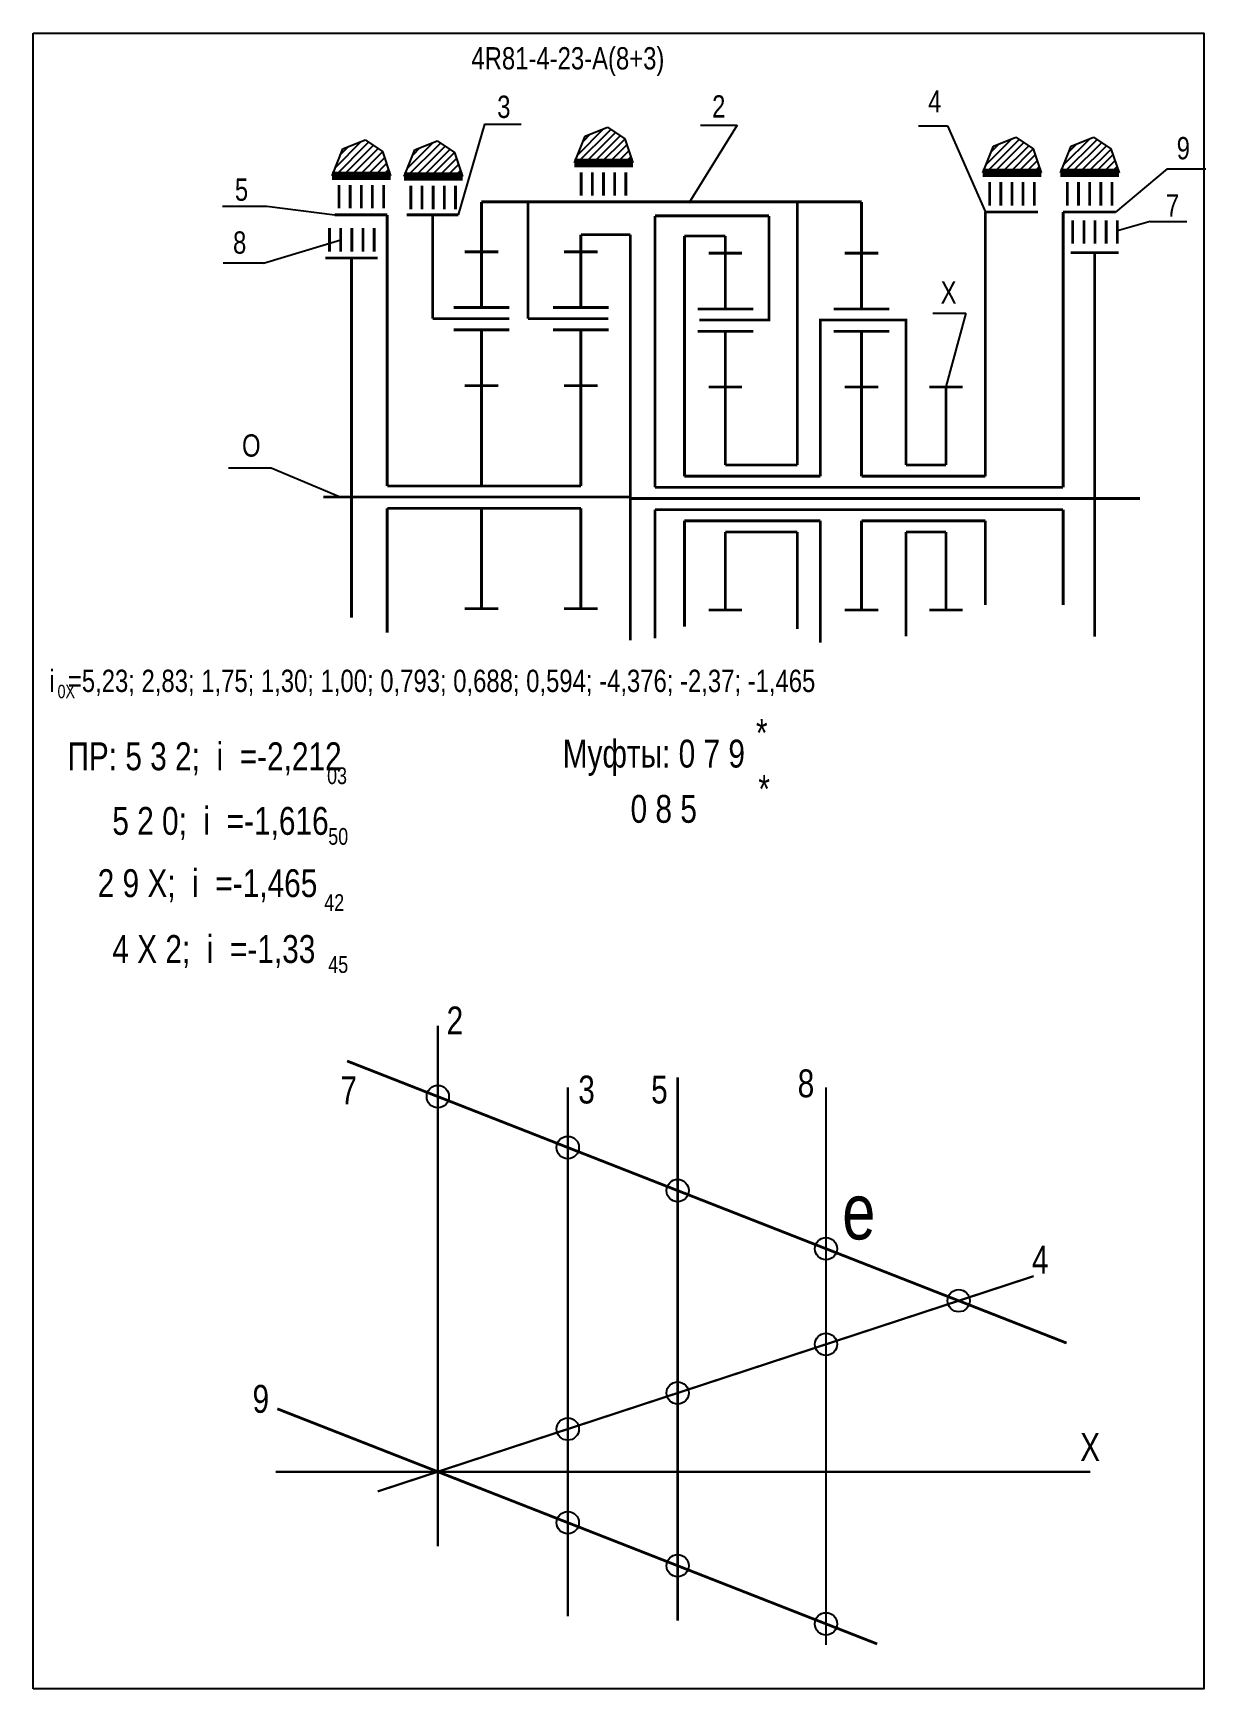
# Model space of a CAD drawing. Extents: x -352 to -142, y 153 to 450.
import ezdxf

# ---------------------------------------------------------------- set-up
doc = ezdxf.new("R2010")
doc.units = 0
doc.header["$LTSCALE"] = 15
doc.layers.get('0').update_dxf_attribs({"linetype": 'CONTINUOUS'})
doc.layers.add('DIM', color=92, linetype='CONTINUOUS')
doc.layers.add('MAIN', color=5, linetype='CONTINUOUS')
doc.styles.add('AMK', font='amk.shx', dxfattribs={"width": 0.8})

msp = doc.modelspace()

# ---------------------------------------------------------------- hatches: boundary and pattern name
at = {"layer": 'DIM'}
h = msp.add_hatch(dxfattribs=at)
h.set_pattern_fill('_USER', color=0, angle=45, style=0, pattern_type=0)
h.set_pattern_definition([(45, (-46.5616, -1.4102), (-0.7071068, 0.7071068), [])])
h.paths.add_polyline_path([(-296.86, 429.11), (-298.8, 424.29), (-288.31, 424.29), (-289.75, 428.61), (-292.87, 430.73)])
h = msp.add_hatch(dxfattribs=at)
h.set_pattern_fill('_USER', color=0, angle=45, style=0, pattern_type=0)
h.set_pattern_definition([(45, (-3.1103, 0.8762), (-0.7071068, 0.7071068), [])])
h.paths.add_polyline_path([(-253.41, 431.39), (-255.35, 426.57), (-244.85, 426.57), (-246.3, 430.9), (-249.42, 433.01)])
h = msp.add_hatch(dxfattribs=at)
h.set_pattern_fill('_USER', color=0, angle=45, style=0, pattern_type=0)
h.set_pattern_definition([(45, (70.148, -0.9065), (-0.7071068, 0.7071068), [])])
h.paths.add_polyline_path([(-180.15, 429.61), (-182.09, 424.79), (-171.6, 424.79), (-173.04, 429.11), (-176.16, 431.23)])
h = msp.add_hatch(dxfattribs=at)
h.set_pattern_fill('_USER', color=0, angle=45, style=0, pattern_type=0)
h.set_pattern_definition([(45, (84.0906, -0.9065), (-0.7071068, 0.7071068), [])])
h.paths.add_polyline_path([(-166.21, 429.61), (-168.15, 424.79), (-157.65, 424.79), (-159.1, 429.11), (-162.22, 431.23)])
h = msp.add_hatch(dxfattribs=at)
h.set_pattern_fill('_USER', color=0, angle=45, style=0, pattern_type=0)
h.set_pattern_definition([(45, (-33.662, -1.5655), (-0.7071068, 0.7071068), [])])
h.paths.add_polyline_path([(-283.96, 428.95), (-285.9, 424.13), (-275.41, 424.13), (-276.85, 428.46), (-279.97, 430.57)])

# ---------------------------------------------------------------- linework, layer by layer
at = {"const_width": 0.4}
for points in [[(-279.84, 271.84), (-279.84, 178.43)], [(-256.53, 260.74), (-256.53, 165.87)], [(-210.22, 260.74), (-210.22, 160.71)], [(-290.64, 188.28), (-172.97, 226.9)]]:
    msp.add_lwpolyline(points, dxfattribs=at)
at = {"layer": 'DIM', "color": 0}
for p, q in [((-296.86, 429.11), (-292.87, 430.73)), ((-292.87, 430.73), (-289.75, 428.61)), ((-271.44, 433.51), (-276.17, 417.28)), ((-271.44, 433.51), (-264.87, 433.51)), ((-255.35, 426.57), (-253.41, 431.39)), ((-253.41, 431.39), (-249.42, 433.01)), ((-249.42, 433.01), (-246.3, 430.9)), ((-246.3, 430.9), (-244.85, 426.57)), ((-226.17, 433.34), (-234.81, 419.35)), ((-232.74, 433.34), (-226.17, 433.34)), ((-193.62, 433.21), (-188.43, 433.21)), ((-188.43, 433.21), (-181.63, 417.77)), ((-180.15, 429.61), (-176.16, 431.23)), ((-176.16, 431.23), (-173.04, 429.11)), ((-166.21, 429.61), (-162.22, 431.23)), ((-162.22, 431.23), (-159.1, 429.11)), ((-298.8, 424.29), (-296.86, 429.11)), ((-289.75, 428.61), (-288.31, 424.29)), ((-285.9, 424.13), (-283.96, 428.95)), ((-283.96, 428.95), (-279.97, 430.57)), ((-279.97, 430.57), (-276.85, 428.46)), ((-276.85, 428.46), (-275.41, 424.13)), ((-182.09, 424.79), (-180.15, 429.61)), ((-173.04, 429.11), (-171.6, 424.79)), ((-168.15, 424.79), (-166.21, 429.61)), ((-159.1, 429.11), (-157.65, 424.79)), ((-254.1, 426.39), (-247.18, 426.39)), ((-148.99, 425.52), (-158.27, 417.77)), ((-148.99, 425.52), (-142.07, 425.52)), ((-180.84, 424.6), (-173.93, 424.6)), ((-166.9, 424.6), (-159.98, 424.6)), ((-318.46, 418.82), (-310.51, 418.82)), ((-310.51, 418.82), (-298.34, 417.27)), ((-152.07, 416.08), (-157.95, 414.38)), ((-152.07, 416.08), (-145.5, 416.08)), ((-311.09, 408.61), (-297.26, 412.8)), ((-311.09, 408.61), (-318.35, 408.61)), ((-191.03, 399.62), (-185.12, 399.62)), ((-185.12, 399.62), (-188.7, 386.39)), ((-309.76, 371.82), (-317.37, 371.82)), ((-297.36, 366.64), (-309.76, 371.82))]:
    msp.add_line(p, q, dxfattribs=at)
for points, const_width in [([(-272.01, 419.6), (-250.27, 419.6)], 0.5), ([(-263.65, 398.64), (-263.65, 419.6)], 0.5), ([(-250.27, 419.6), (-203.84, 419.6)], 0.5), ([(-215.35, 372.39), (-215.35, 419.6)], 0.5), ([(-288.92, 417.27), (-288.92, 368.64)], 0.5), ([(-285.4, 417.28), (-276.17, 417.28)], 0.5), ([(-280.78, 417.28), (-280.67, 417.28)], 0.5), ([(-280.78, 417.28), (-280.78, 398.64)], 0.5), ([(-240.87, 417.09), (-220.45, 417.09)], 0.5), ([(-240.87, 368.39), (-240.87, 417.09)], 0.5), ([(-223.63, 398.39), (-220.45, 398.39), (-220.45, 417.09)], 0.5), ([(-181.63, 370.39), (-181.63, 417.77)], 0.5), ([(-167.68, 368.39), (-167.68, 417.77)], 0.5), ([(-254.18, 413.73), (-245.32, 413.73)], 0.5), ([(-245.32, 413.73), (-245.32, 340.94)], 0.5), ([(-235.6, 413.47), (-235.6, 370.39)], 0.5), ([(-228.26, 413.47), (-235.6, 413.47)], 0.5), ([(-166.33, 410.47), (-157.74, 410.47)], 0.5), ([(-162.04, 410.47), (-162.04, 341.61)], 0.5), ([(-295.32, 345.03), (-295.32, 409.51)], 0.5), ([(-208.63, 398.39), (-211.24, 398.39), (-211.24, 370.39)], 0.5), ([(-198.64, 398.39), (-198.64, 398.39), (-195.88, 398.39), (-195.88, 372.39)], 0.5), ([(-228.26, 372.39), (-215.35, 372.39)], 0.5), ([(-195.88, 372.39), (-188.7, 372.39)], 0.5), ([(-288.92, 368.64), (-254.18, 368.64)], 0.5), ([(-240.87, 368.39), (-167.68, 368.39)], 0.5), ([(-235.6, 370.39), (-211.24, 370.39)], 0.5), ([(-203.84, 370.39), (-181.63, 370.39)], 0.5), ([(-300.4, 366.64), (-254.18, 366.64)], 0.5), ([(-254.18, 366.64), (-245.32, 366.64)], 0.5), ([(-245.32, 366.39), (-207.46, 366.39)], 0.5), ([(-228.26, 366.39), (-212.29, 366.39)], 0.5), ([(-222.85, 366.39), (-201.19, 366.39)], 0.5), ([(-222.85, 366.39), (-153.91, 366.39)], 0.5), ([(-288.92, 364.64), (-254.18, 364.64)], 0.5), ([(-288.92, 364.64), (-288.92, 342.31)], 0.5), ([(-240.87, 364.39), (-167.68, 364.39)], 0.5), ([(-240.87, 341.33), (-240.87, 364.39)], 0.5), ([(-235.6, 362.39), (-211.24, 362.39)], 0.5), ([(-235.6, 362.39), (-235.6, 343.42)], 0.5), ([(-211.24, 362.39), (-211.24, 340.5)], 0.5), ([(-203.84, 362.39), (-181.63, 362.39)], 0.5), ([(-181.63, 347.26), (-181.63, 362.39)], 0.5), ([(-167.68, 347.26), (-167.68, 364.39)], 0.5), ([(-228.26, 360.39), (-215.35, 360.39)], 0.5), ([(-215.35, 342.97), (-215.35, 360.39)], 0.5), ([(-195.88, 360.39), (-195.88, 341.66)], 0.5), ([(-195.88, 360.39), (-188.7, 360.39)], 0.5), ([(-167.06, 214.9), (-296.11, 265.49)], 0.5), ([(-236.83, 262.55), (-236.83, 165.08)], 0.5), ([(-201.04, 160.93), (-308.62, 203.1)], 0.5), ([(-308.9, 191.82), (-162.8, 191.82)], 0.4)]:
    msp.add_lwpolyline(points, dxfattribs=dict(at, const_width=const_width))
msp.add_lwpolyline([(-228.26, 366.39, 0.5, 0.5, 0), (-215.35, 366.39, 0.5, 0.5, 0)], format="xyseb", dxfattribs=at)
for centre in [(-279.84, 259.11), (-256.53, 249.97), (-236.83, 242.25), (-210.22, 231.82), (-186.41, 222.49), (-210.22, 214.67), (-236.83, 205.94), (-256.53, 199.47), (-256.53, 182.68), (-236.83, 174.96), (-210.22, 164.53)]:
    msp.add_circle(centre, 2, dxfattribs=at)
at = {"layer": 'MAIN'}
for points in [[(-352.43, 152.87), (-352.43, 449.87)], [(-352.43, 449.87), (-142.43, 449.87), (-142.43, 152.87), (-352.43, 152.87)]]:
    msp.add_lwpolyline(points, dxfattribs=at)
at = {"layer": 'MAIN', "color": 0}
for points, const_width in [([(-298.8, 424.29), (-288.31, 424.29)], 1.5), ([(-285.9, 424.13), (-275.41, 424.13)], 1.5), ([(-255.35, 426.57), (-244.85, 426.57)], 1.5), ([(-246.12, 424.92), (-246.12, 420.73)], 0.5), ([(-182.09, 424.79), (-171.6, 424.79)], 1.5), ([(-168.15, 424.79), (-157.65, 424.79)], 1.5), ([(-289.57, 422.64), (-289.57, 418.44)], 0.5), ([(-276.67, 422.48), (-276.67, 418.28)], 0.5), ([(-172.86, 423.14), (-172.86, 418.94)], 0.5), ([(-158.92, 423.14), (-158.92, 418.94)], 0.5), ([(-272.01, 410.64), (-272.01, 419.6)], 0.5), ([(-203.84, 400.39), (-203.84, 419.6)], 0.5), ([(-298.34, 417.27), (-288.92, 417.27)], 0.5), ([(-181.63, 417.77), (-172.21, 417.77)], 0.5), ([(-167.68, 417.77), (-158.27, 417.77)], 0.5), ([(-157.95, 416.3), (-157.95, 412.11)], 0.5), ([(-291.26, 414.88), (-291.26, 410.68)], 0.5), ([(-254.18, 410.64), (-254.18, 413.73)], 0.5), ([(-228.26, 410.39), (-228.26, 413.47)], 0.5), ([(-272.01, 410.64), (-275.01, 410.64)], 0.5), ([(-272.01, 400.64), (-272.01, 410.64)], 0.5), ([(-272.01, 410.64), (-269.01, 410.64)], 0.5), ([(-254.18, 410.64), (-257.18, 410.64)], 0.5), ([(-254.18, 400.64), (-254.18, 410.64)], 0.5), ([(-254.18, 410.64), (-251.18, 410.64)], 0.5), ([(-228.26, 410.39), (-231.26, 410.39)], 0.5), ([(-228.26, 400.39), (-228.26, 410.39)], 0.5), ([(-228.26, 410.39), (-225.26, 410.39)], 0.5), ([(-203.84, 410.39), (-206.84, 410.39)], 0.5), ([(-203.84, 410.39), (-200.84, 410.39)], 0.5), ([(-300.03, 409.51), (-290.61, 409.51)], 0.5), ([(-267.01, 398.64), (-280.78, 398.64)], 0.5), ([(-249.25, 398.64), (-263.65, 398.64)], 0.5), ([(-223.63, 398.39), (-232.95, 398.39)], 0.5), ([(-198.64, 398.39), (-208.63, 398.39)], 0.5), ([(-272.01, 396.64), (-277.01, 396.64)], 0.5), ([(-272.01, 386.64), (-272.01, 396.64), (-267.01, 396.64)], 0.5), ([(-254.18, 396.64), (-259.18, 396.64)], 0.5), ([(-254.18, 386.64), (-254.18, 396.64), (-249.18, 396.64)], 0.5), ([(-228.26, 396.39), (-233.26, 396.39)], 0.5), ([(-228.26, 386.39), (-228.26, 396.39), (-223.26, 396.39)], 0.5), ([(-203.84, 396.39), (-208.84, 396.39)], 0.5), ([(-203.84, 386.39), (-203.84, 396.39), (-198.84, 396.39)], 0.5), ([(-272.01, 386.64), (-275.01, 386.64)], 0.5), ([(-272.01, 368.64), (-272.01, 386.64)], 0.5), ([(-272.01, 386.64), (-269.01, 386.64)], 0.5), ([(-254.18, 386.64), (-257.18, 386.64)], 0.5), ([(-254.18, 368.64), (-254.18, 386.64)], 0.5), ([(-254.18, 386.64), (-251.18, 386.64)], 0.5), ([(-228.26, 386.39), (-231.26, 386.39)], 0.5), ([(-228.26, 372.39), (-228.26, 386.39)], 0.5), ([(-228.26, 386.39), (-225.26, 386.39)], 0.5), ([(-203.84, 386.39), (-206.84, 386.39)], 0.5), ([(-203.84, 370.39), (-203.84, 386.39)], 0.5), ([(-203.84, 386.39), (-200.84, 386.39)], 0.5), ([(-188.7, 386.39), (-191.7, 386.39)], 0.5), ([(-188.7, 372.39), (-188.7, 386.39)], 0.5), ([(-188.7, 386.39), (-185.7, 386.39)], 0.5), ([(-272.01, 364.64), (-272.01, 346.64)], 0.5), ([(-254.18, 364.64), (-254.18, 346.64)], 0.5), ([(-203.84, 362.39), (-203.84, 346.39)], 0.5), ([(-228.26, 360.39), (-228.26, 346.39)], 0.5), ([(-188.7, 360.39), (-188.7, 346.39)], 0.5), ([(-272.01, 346.64), (-275.01, 346.64)], 0.5), ([(-272.01, 346.64), (-269.01, 346.64)], 0.5), ([(-254.18, 346.64), (-257.18, 346.64)], 0.5), ([(-254.18, 346.64), (-251.18, 346.64)], 0.5), ([(-228.26, 346.39), (-231.26, 346.39)], 0.5), ([(-228.26, 346.39), (-225.26, 346.39)], 0.5), ([(-203.84, 346.39), (-206.84, 346.39)], 0.5), ([(-203.84, 346.39), (-200.84, 346.39)], 0.5), ([(-188.7, 346.39), (-191.7, 346.39)], 0.5), ([(-188.7, 346.39), (-185.7, 346.39)], 0.5)]:
    msp.add_lwpolyline(points, dxfattribs=dict(at, const_width=const_width))
for points in [[(-254.12, 424.92, 0.5, 0.5, 0), (-254.12, 420.73, 0.5, 0.5, 0)], [(-252.12, 424.92, 0.5, 0.5, 0), (-252.12, 420.73, 0.5, 0.5, 0)], [(-250.12, 424.92, 0.5, 0.5, 0), (-250.12, 420.73, 0.5, 0.5, 0)], [(-248.12, 424.92, 0.5, 0.5, 0), (-248.12, 420.73, 0.5, 0.5, 0)], [(-297.57, 422.64, 0.5, 0.5, 0), (-297.57, 418.44, 0.5, 0.5, 0)], [(-295.57, 422.64, 0.5, 0.5, 0), (-295.57, 418.44, 0.5, 0.5, 0)], [(-293.57, 422.64, 0.5, 0.5, 0), (-293.57, 418.44, 0.5, 0.5, 0)], [(-291.57, 422.64, 0.5, 0.5, 0), (-291.57, 418.44, 0.5, 0.5, 0)], [(-284.67, 422.48, 0.5, 0.5, 0), (-284.67, 418.28, 0.5, 0.5, 0)], [(-282.67, 422.48, 0.5, 0.5, 0), (-282.67, 418.28, 0.5, 0.5, 0)], [(-280.67, 422.48, 0.5, 0.5, 0), (-280.67, 418.28, 0.5, 0.5, 0)], [(-278.67, 422.48, 0.5, 0.5, 0), (-278.67, 418.28, 0.5, 0.5, 0)], [(-180.86, 423.14, 0.5, 0.5, 0), (-180.86, 418.94, 0.5, 0.5, 0)], [(-178.86, 423.14, 0.5, 0.5, 0), (-178.86, 418.94, 0.5, 0.5, 0)], [(-176.86, 423.14, 0.5, 0.5, 0), (-176.86, 418.94, 0.5, 0.5, 0)], [(-174.86, 423.14, 0.5, 0.5, 0), (-174.86, 418.94, 0.5, 0.5, 0)], [(-166.92, 423.14, 0.5, 0.5, 0), (-166.92, 418.94, 0.5, 0.5, 0)], [(-164.92, 423.14, 0.5, 0.5, 0), (-164.92, 418.94, 0.5, 0.5, 0)], [(-162.92, 423.14, 0.5, 0.5, 0), (-162.92, 418.94, 0.5, 0.5, 0)], [(-160.92, 423.14, 0.5, 0.5, 0), (-160.92, 418.94, 0.5, 0.5, 0)], [(-165.95, 416.3, 0.5, 0.5, 0), (-165.95, 412.11, 0.5, 0.5, 0)], [(-163.95, 416.3, 0.5, 0.5, 0), (-163.95, 412.11, 0.5, 0.5, 0)], [(-161.95, 416.3, 0.5, 0.5, 0), (-161.95, 412.11, 0.5, 0.5, 0)], [(-159.95, 416.3, 0.5, 0.5, 0), (-159.95, 412.11, 0.5, 0.5, 0)], [(-299.26, 414.88, 0.5, 0.5, 0), (-299.26, 410.68, 0.5, 0.5, 0)], [(-297.26, 414.88, 0.5, 0.5, 0), (-297.26, 410.68, 0.5, 0.5, 0)], [(-295.26, 414.88, 0.5, 0.5, 0), (-295.26, 410.68, 0.5, 0.5, 0)], [(-293.26, 414.88, 0.5, 0.5, 0), (-293.26, 410.68, 0.5, 0.5, 0)], [(-267.01, 400.64, 0.5, 0.5, 0), (-277.01, 400.64, 0.5, 0.5, 0)], [(-249.18, 400.64, 0.5, 0.5, 0), (-259.18, 400.64, 0.5, 0.5, 0)], [(-223.26, 400.39, 0.5, 0.5, 0), (-233.26, 400.39, 0.5, 0.5, 0)], [(-198.84, 400.39, 0.5, 0.5, 0), (-208.84, 400.39, 0.5, 0.5, 0)]]:
    msp.add_lwpolyline(points, format="xyseb", dxfattribs=at)

# ---------------------------------------------------------------- texts
at = {"layer": 'DIM', "color": 0, "style": 'AMK', "width": 0.8}
for s, height, p in [('4R81-4-23-A(8+3)', 4, (-273.81, 443.35)), ('4', 4, (-191.89, 435.63)), ('3', 4, (-269.19, 434.65)), ('2', 4, (-230.64, 434.72)), ('9', 4, (-147.31, 427.23)), ('5', 4, (-316.24, 419.79)), ('7', 4, (-149.24, 416.96)), ('8', 4, (-316.57, 410.3)), ('X', 4, (-189.65, 401.35)), ('O', 4, (-314.96, 373.9)), ('i  =5,23; 2,83; 1,75; 1,30; 1,00; 0,793; 0,688; 0,594; -4,376; -2,37; -1,465', 4, (-349.52, 331.68)), ('0X', 2.4, (-348.05, 330.57)), ('*', 5, (-222.78, 321.86)), (' ПР: 5 3 2;  i  =-2,212', 5, (-347.76, 317.65)), ('Муфты: 0 7 9', 5, (-257.44, 318.13)), ('03', 3, (-299.7, 315.16)), ('*', 5, (-222.35, 311.79)), ('       0 8 5', 5, (-255.67, 308.22)), ('    5 2 0;  i  =-1,616', 5, (-344.17, 306.06)), ('50', 3, (-299.49, 304.28)), ('     2 9 X;  i  =-1,465', 5, (-348.28, 294.89)), ('42', 3, (-300.21, 292.41)), ('    4 X 2;  i  =-1,33', 5, (-344.17, 283.08)), ('45', 3, (-299.49, 281.3)), ('2', 5, (-278.26, 270.26)), ('7', 5, (-297.33, 257.72)), ('3', 5, (-254.65, 257.87)), ('5', 5, (-241.58, 257.87)), ('8', 5, (-215.29, 258.98)), ('e', 10, (-207.3, 233.49)), ('4', 5, (-173.27, 227.37)), ('9', 5, (-313.07, 202.39)), ('X', 5, (-164.62, 193.74))]:
    msp.add_text(s, height=height, dxfattribs=at).set_placement(p)

doc.saveas('drawing.dxf')
